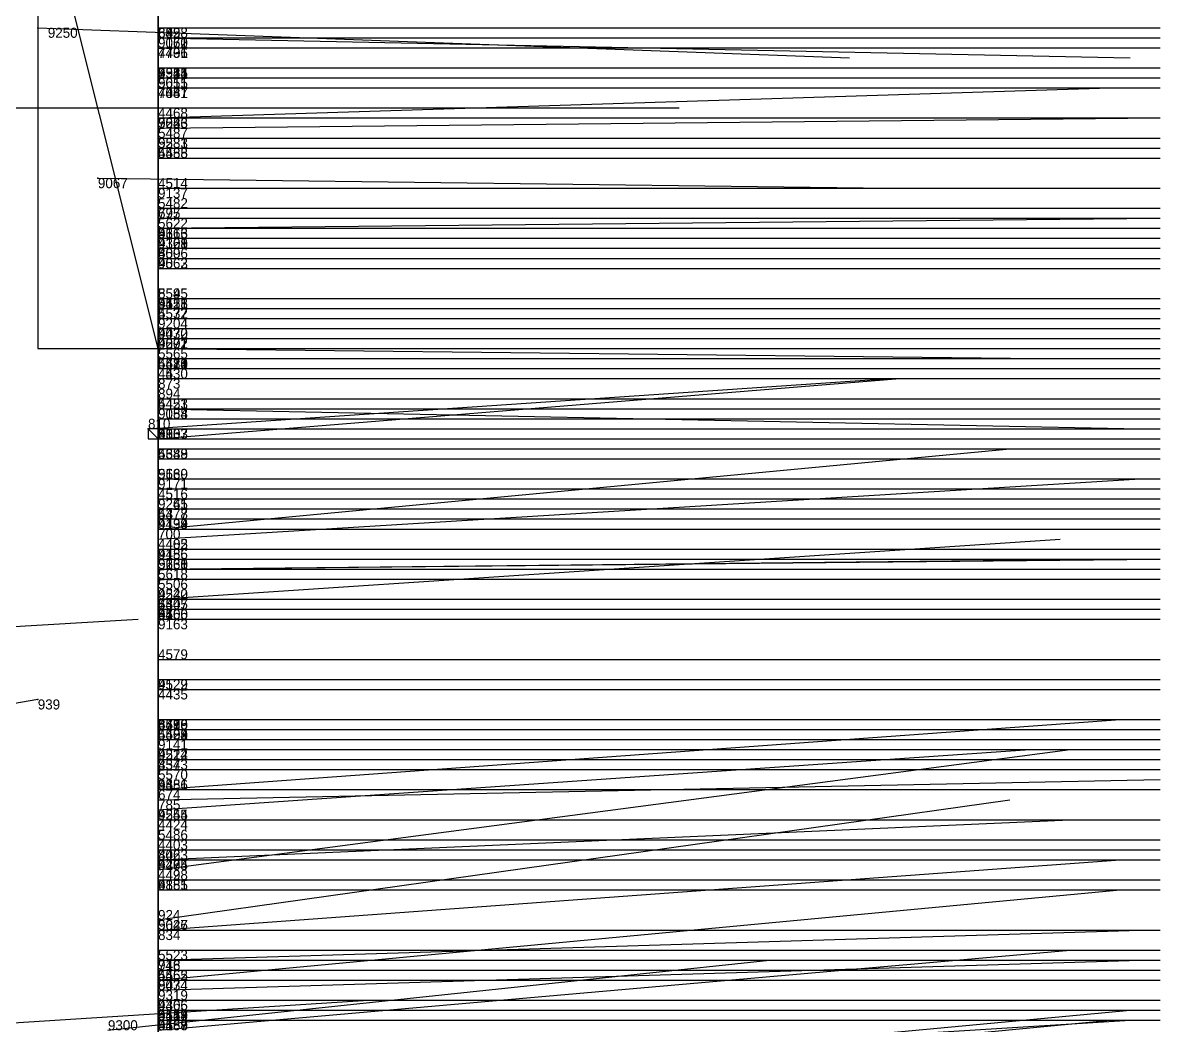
# Model space of a CAD drawing. Extents: x -0.07 to 1.1, y -0.07 to 1.1.
# Drawn here: x 0.9865 to 1.1, y 0.1005 to 0.2005 of the extents above; entities that cross this region are included whole.
import ezdxf

# ---------------------------------------------------------------- set-up
doc = ezdxf.new("R2010")
doc.units = 0
for name, color, linetype in [('Clients', 3, 'CONTINUOUS'), ('Facilities', 3, 'CONTINUOUS'), ('Facilities_lines', 3, 'CONTINUOUS'), ('Min_max_boxes', 1, 'CONTINUOUS'), ('Normals', 1, 'CONTINUOUS'), ('Source_points', 5, 'CONTINUOUS'), ('Text', 3, 'CONTINUOUS')]:
    doc.layers.add(name, color=color, linetype=linetype)

msp = doc.modelspace()

# ---------------------------------------------------------------- linework, layer by layer
at = {"layer": 'Clients', "color": 5}
for p in [(1, 0.2, 0.249), (1, 0.2, 0.642), (1, 0.199, 0.085), (1, 0.199, 0.832), (1, 0.198, 0.414), (1, 0.198, 0.397), (1, 0.198, 0.819), (1, 0.196, 0.147), (1, 0.196, 0.407), (1, 0.195, 0.54), (1, 0.195, 0.913), (1, 0.194, 0.161), (1, 0.194, 0.292), (1, 0.194, 0.385), (1, 0.194, 0.735), (1, 0.191, 0.309), (1, 0.191, 0.663), (1, 0.189, 0.706), (1, 0.189, 0.731), (1, 0.188, 0.462), (1, 0.188, 0.907), (1, 0.187, 0.64), (1, 0.184, 0.482), (1, 0.184, 0.812), (1, 0.182, 0.161), (1, 0.182, 0.121), (1, 0.182, 0.619), (1, 0.181, 0.575), (1, 0.18, 0.273), (1, 0.18, 0.659), (1, 0.179, 0.285), (1, 0.179, 0.859), (1, 0.178, 0.377), (1, 0.178, 0.893), (1, 0.177, 0.362), (1, 0.177, 0.246), (1, 0.177, 0.549), (1, 0.176, 0.779), (1, 0.173, 0.13), (1, 0.173, 0.362), (1, 0.173, 0.282), (1, 0.173, 0.58), (1, 0.173, 0.699), (1, 0.172, 0.779), (1, 0.171, 0.431), (1, 0.171, 0.705), (1, 0.171, 0.819), (1, 0.17, 0.319), (1, 0.17, 0.866), (1, 0.169, 0.465), (1, 0.168, 0.814), (1, 0.167, 0.299), (1, 0.167, 0.52), (1, 0.167, 0.716), (1, 0.166, 0.376), (1, 0.166, 0.446), (1, 0.166, 0.535), (1, 0.166, 0.556), (1, 0.166, 0.705), (1, 0.165, 0.156), (1, 0.163, 0.197), (1, 0.162, 0.297), (1, 0.162, 0.542), (1, 0.161, 0.823), (0.999, 0.16), (1, 0.16, 0.126), (1, 0.159, 0.362), (1, 0.159, 0.509), (1, 0.158, 0.647), (1, 0.158, 0.549), (1, 0.157, 0.278), (1, 0.155, 0.634), (1, 0.155, 0.625), (1, 0.155, 0.814), (1, 0.154, 0.857), (1, 0.153, 0.279), (1, 0.152, 0.86), (1, 0.151, 0.379), (1, 0.151, 0.675), (1, 0.15, 0.273), (1, 0.15, 0.49), (1, 0.148, 0.351), (1, 0.148, 0.469), (1, 0.147, 0.439), (1, 0.147, 0.664), (1, 0.147, 0.788), (1, 0.146, 0.539), (1, 0.145, 0.654), (1, 0.145, 0.517), (1, 0.143, 0.562), (1, 0.142, 0.121), (1, 0.142, 0.235), (1, 0.142, 0.291), (1, 0.142, 0.282), (1, 0.142, 0.894), (1, 0.141, 0.347), (1, 0.141, 0.648), (1, 0.141, 0.801), (1, 0.137, 0.489), (1, 0.135, 0.761), (1, 0.134, 0.372), (1, 0.131, 0.203), (1, 0.131, 0.173), (1, 0.131, 0.509), (1, 0.131, 0.58), (1, 0.13, 0.342), (1, 0.13, 0.47), (1, 0.13, 0.474), (1, 0.129, 0.452), (1, 0.129, 0.488), (1, 0.129, 0.644), (1, 0.128, 0.841), (1, 0.127, 0.475), (1, 0.127, 0.433), (1, 0.126, 0.639), (1, 0.124, 0.196), (1, 0.124, 0.472), (1, 0.124, 0.6), (1, 0.122, 0.986), (1, 0.121, 0.328), (1, 0.121, 0.298), (1, 0.119, 0.258), (1, 0.118, 0.323), (1, 0.117, 0.373), (1, 0.117, 0.233), (1, 0.117, 0.542), (1, 0.117, 0.982), (1, 0.115, 0.264), (1, 0.115, 0.417), (1, 0.115, 0.819), (1, 0.114, 0.361), (1, 0.114, 0.233), (1, 0.11, 0.14), (1, 0.108, 0.689), (1, 0.107, 0.109), (1, 0.106, 0.748), (1, 0.105, 0.473), (1, 0.103, 0.777), (1, 0.103, 0.898), (1, 0.102, 0.881), (1, 0.101, 0.336), (1, 0.101, 0.346), (1, 0.101, 0.636), (1, 0.101, 0.484)]:
    msp.add_point(p, dxfattribs=at)
at = {"layer": 'Facilities', "color": 3}
for p in [(0.988, 0.2, 1), (1, 0.199, 0.085), (1, 0.199, 0.945), (1, 0.198, 0.117), (1, 0.196, 0.905), (1, 0.191, 0.044), (1, 0.19, 0.911), (0.994, 0.185, 1), (1, 0.18, 0.915), (1, 0.168, 0.976), (1, 0.162, 0.947), (1, 0.159, 0.004), (1, 0.153, 0.845), (1, 0.15, 0.984), (1, 0.149, 0.07), (1, 0.146, 0.95), (1, 0.146, 0.925), (1, 0.143, 0.44), (1, 0.143, 0.978), (1, 0.134, 0.267), (0.988, 0.133), (1, 0.128, 0.764), (1, 0.127, 0.103), (1, 0.124, 0.046), (1, 0.123, 0.086), (1, 0.119, 0.64), (1, 0.116, 0.023), (1, 0.111, 0.01), (1, 0.11, 0.58), (1, 0.11, 0.94), (1, 0.107, 0.054), (1, 0.105, 0.947), (1, 0.104, 0.066), (1, 0.103, 0.354)]:
    msp.add_point(p, dxfattribs=at)
at = {"layer": 'Facilities_lines', "color": 3}
for p, q in [((1, 0.134, 0.267), (1, 0.315, 0.29)), ((1, 0.119, 0.64), (1, 0.298, 0.646)), ((1, 0.143, 0.44), (1, 0.293, 0.454)), ((1, 0.134, 0.267), (1, 0.285, 0.32)), ((1, 0.134, 0.267), (1, 0.282, 0.286)), ((1, 0.143, 0.44), (1, 0.278, 0.453)), ((1, 0.103, 0.354), (1, 0.273, 0.347)), ((1, 0.119, 0.64), (1, 0.27, 0.629)), ((1, 0.119, 0.64), (1, 0.269, 0.63)), ((1, 0.119, 0.64), (1, 0.255, 0.689)), ((1, 0.128, 0.764), (1, 0.255, 0.693)), ((1, 0.11, 0.58), (1, 0.252, 0.588)), ((1, 0.134, 0.267), (1, 0.251, 0.316)), ((1, 0.143, 0.44), (1, 0.247, 0.451)), ((1, 0.103, 0.354), (1, 0.242, 0.342)), ((1, 0.143, 0.44), (1, 0.242, 0.425)), ((1, 0.128, 0.764), (1, 0.242, 0.704)), ((1, 0.134, 0.267), (1, 0.24, 0.278)), ((1, 0.143, 0.44), (1, 0.24, 0.392)), ((1, 0.11, 0.58), (1, 0.24, 0.6)), ((1, 0.134, 0.267), (1, 0.238, 0.324)), ((1, 0.143, 0.44), (1, 0.238, 0.446)), ((1, 0.119, 0.64), (1, 0.237, 0.646)), ((1, 0.103, 0.354), (1, 0.236, 0.326)), ((1, 0.143, 0.44), (1, 0.235, 0.458)), ((1, 0.128, 0.764), (1, 0.234, 0.765)), ((1, 0.134, 0.267), (1, 0.232, 0.252)), ((1, 0.11, 0.58), (1, 0.232, 0.553)), ((1, 0.119, 0.64), (1, 0.231, 0.668)), ((1, 0.143, 0.44), (1, 0.228, 0.443)), ((1, 0.119, 0.64), (1, 0.228, 0.65)), ((1, 0.143, 0.44), (1, 0.227, 0.493)), ((1, 0.119, 0.64), (1, 0.227, 0.69)), ((1, 0.134, 0.267), (1, 0.225, 0.289)), ((1, 0.128, 0.764), (1, 0.225, 0.772)), ((1, 0.198, 0.117), (1, 0.224, 0.171)), ((1, 0.198, 0.117), (1, 0.224, 0.147)), ((1, 0.103, 0.354), (1, 0.224, 0.349)), ((1, 0.143, 0.44), (1, 0.224, 0.392)), ((1, 0.198, 0.117), (1, 0.223, 0.198)), ((1, 0.143, 0.44), (1, 0.222, 0.395)), ((1, 0.128, 0.764), (1, 0.221, 0.775)), ((1, 0.134, 0.267), (1, 0.22, 0.268)), ((1, 0.143, 0.44), (1, 0.22, 0.489)), ((1, 0.22, 0.913), (1, 0.188, 0.907)), ((1, 0.143, 0.44), (1, 0.219, 0.495)), ((1, 0.143, 0.44), (1, 0.218, 0.411)), ((1, 0.103, 0.354), (1, 0.217, 0.353)), ((1, 0.168, 0.976), (0.988, 0.216, 1)), ((1, 0.153, 0.845), (1, 0.216, 0.839)), ((1, 0.103, 0.354), (1, 0.215, 0.376)), ((1, 0.128, 0.764), (1, 0.214, 0.77)), ((1, 0.153, 0.845), (1, 0.214, 0.848)), ((1, 0.143, 0.44), (1, 0.213, 0.5)), ((1, 0.198, 0.117), (1, 0.212, 0.216)), ((1, 0.143, 0.44), (1, 0.212, 0.438)), ((1, 0.11, 0.58), (1, 0.212, 0.585)), ((1, 0.128, 0.764), (1, 0.212, 0.779)), ((1, 0.196, 0.905), (1, 0.212, 0.894)), ((1, 0.103, 0.354), (1, 0.21, 0.336)), ((1, 0.143, 0.44), (1, 0.21, 0.414)), ((1, 0.21, 0.916), (1, 0.195, 0.913)), ((1, 0.196, 0.905), (1, 0.21, 0.894)), ((1, 0.134, 0.267), (1, 0.208, 0.3)), ((1, 0.134, 0.267), (1, 0.208, 0.272)), ((1, 0.11, 0.58), (1, 0.207, 0.598)), ((1, 0.143, 0.44), (1, 0.206, 0.429)), ((1, 0.11, 0.58), (1, 0.206, 0.597)), ((1, 0.103, 0.354), (1, 0.204, 0.358)), ((1, 0.198, 0.117), (1, 0.203, 0.145)), ((1, 0.134, 0.267), (1, 0.203, 0.291)), ((1, 0.143, 0.44), (1, 0.202, 0.444)), ((1, 0.134, 0.267), (1, 0.2, 0.249)), ((1, 0.119, 0.64), (1, 0.2, 0.642)), ((1, 0.199, 0.085), (1, 0.199, 0.085)), ((1, 0.153, 0.845), (1, 0.199, 0.832)), ((1, 0.198, 0.117), (1, 0.107, 0.109)), ((1, 0.198, 0.117), (1, 0.182, 0.161)), ((1, 0.198, 0.117), (1, 0.194, 0.161)), ((1, 0.198, 0.117), (1, 0.196, 0.147)), ((1, 0.198, 0.117), (1, 0.182, 0.121)), ((1, 0.198, 0.117), (1, 0.173, 0.13)), ((1, 0.198, 0.117), (1, 0.142, 0.121)), ((1, 0.198, 0.117), (1, 0.165, 0.156)), ((1, 0.198, 0.117), (1, 0.16, 0.126)), ((1, 0.143, 0.44), (1, 0.198, 0.414)), ((1, 0.143, 0.44), (1, 0.198, 0.397)), ((1, 0.153, 0.845), (1, 0.198, 0.819)), ((1, 0.143, 0.44), (1, 0.196, 0.407)), ((1, 0.196, 0.905), (1, 0.178, 0.893)), ((1, 0.196, 0.905), (1, 0.103, 0.898)), ((1, 0.095, 0.528), (1, 0.195, 0.54)), ((1, 0.134, 0.267), (1, 0.194, 0.292)), ((1, 0.143, 0.44), (1, 0.194, 0.385)), ((1, 0.128, 0.764), (1, 0.194, 0.735)), ((1, 0.134, 0.267), (1, 0.191, 0.309)), ((1, 0.119, 0.64), (1, 0.191, 0.663)), ((1, 0.128, 0.764), (1, 0.189, 0.706)), ((1, 0.128, 0.764), (1, 0.189, 0.731)), ((1, 0.143, 0.44), (1, 0.188, 0.462)), ((1, 0.119, 0.64), (1, 0.187, 0.64)), ((1, 0.143, 0.44), (1, 0.184, 0.482)), ((1, 0.153, 0.845), (1, 0.184, 0.812)), ((1, 0.119, 0.64), (1, 0.182, 0.619)), ((1, 0.11, 0.58), (1, 0.181, 0.575)), ((1, 0.134, 0.267), (1, 0.18, 0.273)), ((1, 0.119, 0.64), (1, 0.18, 0.659)), ((1, 0.134, 0.267), (1, 0.179, 0.285)), ((1, 0.153, 0.845), (1, 0.179, 0.859)), ((1, 0.143, 0.44), (1, 0.178, 0.377)), ((1, 0.103, 0.354), (1, 0.177, 0.362)), ((1, 0.134, 0.267), (1, 0.177, 0.246)), ((1, 0.11, 0.58), (1, 0.177, 0.549)), ((1, 0.128, 0.764), (1, 0.176, 0.779)), ((1, 0.103, 0.354), (1, 0.173, 0.362)), ((1, 0.134, 0.267), (1, 0.173, 0.282)), ((1, 0.11, 0.58), (1, 0.173, 0.58)), ((1, 0.128, 0.764), (1, 0.173, 0.699)), ((1, 0.128, 0.764), (1, 0.172, 0.779)), ((1, 0.143, 0.44), (1, 0.171, 0.431)), ((1, 0.128, 0.764), (1, 0.171, 0.705)), ((1, 0.153, 0.845), (1, 0.171, 0.819)), ((1, 0.134, 0.267), (1, 0.17, 0.319)), ((1, 0.153, 0.845), (1, 0.17, 0.866)), ((1, 0.143, 0.44), (1, 0.169, 0.465)), ((1, 0.153, 0.845), (1, 0.168, 0.814)), ((1, 0.134, 0.267), (1, 0.167, 0.299)), ((1, 0.095, 0.528), (1, 0.167, 0.52)), ((1, 0.128, 0.764), (1, 0.167, 0.716)), ((1, 0.103, 0.354), (1, 0.166, 0.376)), ((1, 0.143, 0.44), (1, 0.166, 0.446)), ((1, 0.095, 0.528), (1, 0.166, 0.535)), ((1, 0.11, 0.58), (1, 0.166, 0.556)), ((1, 0.128, 0.764), (1, 0.166, 0.705)), ((1, 0.134, 0.267), (1, 0.163, 0.197)), ((1, 0.134, 0.267), (1, 0.162, 0.297)), ((1, 0.095, 0.528), (1, 0.162, 0.542)), ((1, 0.153, 0.845), (1, 0.161, 0.823)), ((1, 0.159, 0.004), (0.999, 0.16)), ((1, 0.103, 0.354), (1, 0.159, 0.362)), ((1, 0.095, 0.528), (1, 0.159, 0.509)), ((1, 0.119, 0.64), (1, 0.158, 0.647)), ((1, 0.11, 0.58), (1, 0.158, 0.549)), ((1, 0.134, 0.267), (1, 0.157, 0.278)), ((1, 0.119, 0.64), (1, 0.155, 0.634)), ((1, 0.119, 0.64), (1, 0.155, 0.625)), ((1, 0.153, 0.845), (1, 0.155, 0.814)), ((1, 0.153, 0.845), (1, 0.154, 0.857)), ((1, 0.134, 0.267), (1, 0.153, 0.279)), ((1, 0.153, 0.845), (1, 0.128, 0.841)), ((1, 0.153, 0.845), (1, 0.102, 0.881)), ((1, 0.153, 0.845), (1, 0.142, 0.894)), ((1, 0.153, 0.845), (1, 0.115, 0.819)), ((1, 0.153, 0.845), (1, 0.152, 0.86)), ((1, 0.143, 0.44), (1, 0.151, 0.379)), ((1, 0.119, 0.64), (1, 0.151, 0.675)), ((1, 0.134, 0.267), (1, 0.15, 0.273)), ((1, 0.143, 0.44), (1, 0.15, 0.49)), ((1, 0.103, 0.354), (1, 0.148, 0.351)), ((1, 0.143, 0.44), (1, 0.148, 0.469)), ((1, 0.143, 0.44), (1, 0.147, 0.439)), ((1, 0.119, 0.64), (1, 0.147, 0.664)), ((1, 0.128, 0.764), (1, 0.147, 0.788)), ((1, 0.095, 0.528), (1, 0.146, 0.539)), ((1, 0.119, 0.64), (1, 0.145, 0.654)), ((1, 0.095, 0.528), (1, 0.145, 0.517)), ((1, 0.143, 0.44), (1, 0.115, 0.417)), ((1, 0.143, 0.44), (1, 0.096, 0.415)), ((1, 0.143, 0.44), (1, 0.13, 0.47)), ((1, 0.143, 0.44), (1, 0.124, 0.472)), ((1, 0.143, 0.44), (1, 0.127, 0.475)), ((1, 0.143, 0.44), (1, 0.129, 0.452)), ((1, 0.143, 0.44), (1, 0.127, 0.433)), ((1, 0.143, 0.44), (1, 0.137, 0.489)), ((1, 0.143, 0.44), (1, 0.129, 0.488)), ((1, 0.143, 0.44), (1, 0.13, 0.474)), ((1, 0.11, 0.58), (1, 0.143, 0.562)), ((1, 0.134, 0.267), (1, 0.142, 0.235)), ((1, 0.134, 0.267), (1, 0.142, 0.291)), ((1, 0.134, 0.267), (1, 0.142, 0.282)), ((1, 0.103, 0.354), (1, 0.141, 0.347)), ((1, 0.119, 0.64), (1, 0.141, 0.648)), ((1, 0.128, 0.764), (1, 0.141, 0.801)), ((1, 0.128, 0.764), (1, 0.135, 0.761)), ((1, 0.103, 0.354), (1, 0.134, 0.372)), ((1, 0.134, 0.267), (1, 0.131, 0.203)), ((1, 0.134, 0.267), (1, 0.117, 0.233)), ((1, 0.134, 0.267), (1, 0.11, 0.14)), ((1, 0.134, 0.267), (1, 0.131, 0.173)), ((1, 0.134, 0.267), (1, 0.124, 0.196)), ((1, 0.134, 0.267), (1, 0.119, 0.258)), ((1, 0.134, 0.267), (1, 0.114, 0.233)), ((1, 0.134, 0.267), (1, 0.115, 0.264)), ((1, 0.134, 0.267), (1, 0.121, 0.298)), ((1, 0.095, 0.528), (1, 0.131, 0.509)), ((1, 0.11, 0.58), (1, 0.131, 0.58)), ((1, 0.103, 0.354), (1, 0.13, 0.342)), ((1, 0.119, 0.64), (1, 0.129, 0.644)), ((1, 0.128, 0.764), (1, 0.108, 0.689)), ((1, 0.128, 0.764), (1, 0.098, 0.751)), ((1, 0.128, 0.764), (1, 0.106, 0.748)), ((1, 0.128, 0.764), (1, 0.095, 0.719)), ((1, 0.128, 0.764), (1, 0.103, 0.777)), ((1, 0.119, 0.64), (1, 0.126, 0.639)), ((1, 0.11, 0.58), (1, 0.124, 0.6)), ((1, 0.095, 0.94), (1, 0.122, 0.986)), ((1, 0.103, 0.354), (1, 0.121, 0.328)), ((1, 0.119, 0.64), (1, 0.101, 0.636)), ((1, 0.119, 0.64), (1, 0.097, 0.658)), ((1, 0.103, 0.354), (1, 0.118, 0.323)), ((1, 0.103, 0.354), (1, 0.117, 0.373)), ((1, 0.095, 0.528), (1, 0.117, 0.542)), ((1, 0.1, 0.984), (1, 0.117, 0.982)), ((1, 0.103, 0.354), (1, 0.114, 0.361)), ((1, 0.11, 0.58), (1, 0.084, 0.606)), ((1, 0.11, 0.58), (1, 0.1, 0.558)), ((1, 0.095, 0.528), (1, 0.105, 0.473)), ((1, 0.103, 0.354), (1, 0.101, 0.336)), ((1, 0.103, 0.354), (1, 0.101, 0.346)), ((1, 0.103, 0.354), (1, 0.092, 0.305)), ((1, 0.103, 0.354), (1, 0.089, 0.311)), ((1, 0.095, 0.528), (1, 0.101, 0.484))]:
    msp.add_line(p, q, dxfattribs=at)
at = {"layer": 'Min_max_boxes', "color": 1}
for p, q in [((1, 0.11, 0.14), (1, 0.315, 0.14)), ((1, 0.315, 0.14), (1, 0.11, 0.14)), ((1, 0.11, 0.324), (1, 0.315, 0.324)), ((1, 0.315, 0.324), (1, 0.11, 0.324)), ((1, 0.097, 0.619), (1, 0.298, 0.619)), ((1, 0.298, 0.619), (1, 0.097, 0.619)), ((1, 0.097, 0.69), (1, 0.298, 0.69)), ((1, 0.298, 0.69), (1, 0.097, 0.69)), ((1, 0.096, 0.377), (1, 0.293, 0.377)), ((1, 0.293, 0.377), (1, 0.096, 0.377)), ((1, 0.096, 0.5), (1, 0.293, 0.5)), ((1, 0.293, 0.5), (1, 0.096, 0.5)), ((1, 0.089, 0.305), (1, 0.273, 0.305)), ((1, 0.273, 0.305), (1, 0.089, 0.305)), ((1, 0.089, 0.376), (1, 0.273, 0.376)), ((1, 0.273, 0.376), (1, 0.089, 0.376)), ((1, 0.095, 0.689), (1, 0.255, 0.689)), ((1, 0.255, 0.689), (1, 0.095, 0.689)), ((1, 0.095, 0.801), (1, 0.255, 0.801)), ((1, 0.255, 0.801), (1, 0.095, 0.801)), ((1, 0.084, 0.549), (1, 0.252, 0.549)), ((1, 0.252, 0.549), (1, 0.084, 0.549)), ((1, 0.084, 0.606), (1, 0.252, 0.606)), ((1, 0.252, 0.606), (1, 0.084, 0.606)), ((1, 0.107, 0.109), (1, 0.224, 0.109)), ((1, 0.224, 0.109), (1, 0.107, 0.109)), ((1, 0.107, 0.216), (1, 0.224, 0.216)), ((1, 0.224, 0.216), (1, 0.107, 0.216)), ((1, 0.188, 0.907), (1, 0.22, 0.907)), ((1, 0.22, 0.907), (1, 0.188, 0.907)), ((1, 0.188, 0.913), (1, 0.22, 0.913)), ((1, 0.22, 0.913), (1, 0.188, 0.913)), ((0.988, 0.216, 0.976), (0.988, 0.168, 0.976)), ((0.988, 0.216, 1), (0.988, 0.168, 1)), ((1, 0.102, 0.812), (1, 0.216, 0.812)), ((1, 0.216, 0.812), (1, 0.102, 0.812)), ((1, 0.102, 0.894), (1, 0.216, 0.894)), ((1, 0.216, 0.894), (1, 0.102, 0.894)), ((1, 0.168, 0.976), (1, 0.216, 0.976)), ((1, 0.168, 1), (1, 0.216, 1)), ((1, 0.103, 0.893), (1, 0.212, 0.893)), ((1, 0.212, 0.893), (1, 0.103, 0.893)), ((1, 0.103, 0.905), (1, 0.212, 0.905)), ((1, 0.212, 0.905), (1, 0.103, 0.905)), ((1, 0.195, 0.913), (1, 0.21, 0.913)), ((1, 0.21, 0.913), (1, 0.195, 0.913)), ((1, 0.195, 0.916), (1, 0.21, 0.916)), ((1, 0.21, 0.916), (1, 0.195, 0.916)), ((1, 0.199, 0.085), (1, 0.199, 0.085)), ((1, 0.199, 0.085), (1, 0.199, 0.085)), ((1, 0.199, 0.085), (1, 0.199, 0.085)), ((1, 0.199, 0.085), (1, 0.199, 0.085)), ((1, 0.199, 0.085), (1, 0.199, 0.085)), ((1, 0.199, 0.085), (1, 0.199, 0.085)), ((1, 0.199, 0.085), (1, 0.199, 0.085)), ((1, 0.199, 0.085), (1, 0.199, 0.085)), ((1, 0.199, 0.085), (1, 0.199, 0.085)), ((1, 0.199, 0.085), (1, 0.199, 0.085)), ((1, 0.199, 0.085), (1, 0.199, 0.085)), ((1, 0.199, 0.085), (1, 0.199, 0.085)), ((1, 0.095, 0.473), (1, 0.195, 0.473)), ((1, 0.195, 0.473), (1, 0.195, 0.473)), ((1, 0.195, 0.473), (1, 0.095, 0.473)), ((1, 0.095, 0.542), (1, 0.195, 0.542)), ((1, 0.195, 0.542), (1, 0.195, 0.542)), ((1, 0.195, 0.542), (1, 0.095, 0.542)), ((1, 0.195, 0.473), (1, 0.195, 0.542)), ((1, 0.195, 0.473), (1, 0.195, 0.542)), ((1, 0.195, 0.913), (1, 0.195, 0.913)), ((1, 0.195, 0.916), (1, 0.195, 0.916)), ((1, 0.195, 0.913), (1, 0.195, 0.916)), ((1, 0.195, 0.913), (1, 0.195, 0.916)), ((1, 0.188, 0.907), (1, 0.188, 0.907)), ((1, 0.188, 0.913), (1, 0.188, 0.913)), ((1, 0.188, 0.907), (1, 0.188, 0.913)), ((1, 0.188, 0.907), (1, 0.188, 0.913)), ((0.988, 0.168, 0.976), (1, 0.168, 0.976)), ((0.988, 0.168, 1), (1, 0.168, 1)), ((0.988, 0.168, 0.976), (0.988, 0.168, 1)), ((1, 0.168, 0.976), (1, 0.168, 1)), ((1, 0.16), (0.999, 0.16)), ((0.999, 0.16), (0.999, 0.159)), ((1, 0.16, 0.004), (0.999, 0.16, 0.004)), ((0.999, 0.16, 0.004), (0.999, 0.159, 0.004)), ((0.999, 0.16), (0.999, 0.16, 0.004)), ((0.999, 0.159), (1, 0.159)), ((0.999, 0.159, 0.004), (1, 0.159, 0.004)), ((0.999, 0.159), (0.999, 0.159, 0.004)), ((1, 0.159), (1, 0.16)), ((1, 0.159, 0.004), (1, 0.16, 0.004)), ((1, 0.16), (1, 0.16, 0.004)), ((1, 0.159), (1, 0.159, 0.004)), ((1, 0.095, 0.94), (1, 0.122, 0.94)), ((1, 0.122, 0.94), (1, 0.122, 0.94)), ((1, 0.122, 0.94), (1, 0.095, 0.94)), ((1, 0.095, 0.986), (1, 0.122, 0.986)), ((1, 0.122, 0.986), (1, 0.122, 0.986)), ((1, 0.122, 0.986), (1, 0.095, 0.986)), ((1, 0.122, 0.94), (1, 0.122, 0.986)), ((1, 0.122, 0.94), (1, 0.122, 0.986)), ((1, 0.1, 0.982), (1, 0.117, 0.982)), ((1, 0.117, 0.982), (1, 0.117, 0.982)), ((1, 0.117, 0.982), (1, 0.1, 0.982)), ((1, 0.1, 0.984), (1, 0.117, 0.984)), ((1, 0.117, 0.984), (1, 0.117, 0.984)), ((1, 0.117, 0.984), (1, 0.1, 0.984)), ((1, 0.117, 0.982), (1, 0.117, 0.984)), ((1, 0.117, 0.982), (1, 0.117, 0.984)), ((1, 0.11, 0.14), (1, 0.11, 0.14)), ((1, 0.11, 0.324), (1, 0.11, 0.324)), ((1, 0.11, 0.14), (1, 0.11, 0.324)), ((1, 0.11, 0.14), (1, 0.11, 0.324)), ((1, 0.107, 0.109), (1, 0.107, 0.109)), ((1, 0.107, 0.216), (1, 0.107, 0.216)), ((1, 0.107, 0.109), (1, 0.107, 0.216)), ((1, 0.107, 0.109), (1, 0.107, 0.216)), ((1, 0.103, 0.893), (1, 0.103, 0.893)), ((1, 0.103, 0.905), (1, 0.103, 0.905)), ((1, 0.103, 0.893), (1, 0.103, 0.905)), ((1, 0.103, 0.893), (1, 0.103, 0.905)), ((1, 0.102, 0.812), (1, 0.102, 0.812)), ((1, 0.102, 0.894), (1, 0.102, 0.894)), ((1, 0.102, 0.812), (1, 0.102, 0.894)), ((1, 0.102, 0.812), (1, 0.102, 0.894))]:
    msp.add_line(p, q, dxfattribs=at)
at = {"layer": 'Normals', "color": 1}
for p, q in [((0.988, 0.2, 1), (1.069, 0.197, 1.059)), ((1, 0.2, 0.249), (1.1, 0.2, 0.249)), ((1, 0.2, 0.642), (1.1, 0.2, 0.642)), ((1, 0.199, 0.085), (1.1, 0.199, 0.085)), ((1, 0.199, 0.085), (1.1, 0.199, 0.085)), ((1, 0.199, 0.945), (1.097, 0.197, 0.971)), ((1, 0.199, 0.832), (1.1, 0.199, 0.832)), ((1, 0.198, 0.117), (1.1, 0.198, 0.117)), ((1, 0.198, 0.414), (1.1, 0.198, 0.414)), ((1, 0.198, 0.397), (1.1, 0.198, 0.397)), ((1, 0.198, 0.819), (1.1, 0.198, 0.819)), ((1, 0.196, 0.147), (1.1, 0.196, 0.147)), ((1, 0.196, 0.407), (1.1, 0.196, 0.407)), ((1, 0.196, 0.905), (1.1, 0.196, 0.905)), ((1, 0.195, 0.54), (1.1, 0.195, 0.54)), ((1, 0.195, 0.913), (1.1, 0.195, 0.918)), ((1, 0.194, 0.161), (1.1, 0.194, 0.161)), ((1, 0.191, 0.044), (1.095, 0.194, 0.014)), ((1, 0.194, 0.292), (1.1, 0.194, 0.292)), ((1, 0.194, 0.385), (1.1, 0.194, 0.385)), ((1, 0.194, 0.735), (1.1, 0.194, 0.735)), ((0.979, 0.192, 1), (1.052, 0.192, 1.068)), ((1, 0.191, 0.309), (1.1, 0.191, 0.309)), ((1, 0.191, 0.663), (1.1, 0.191, 0.663)), ((1, 0.19, 0.911), (1.1, 0.191, 0.915)), ((1, 0.189, 0.706), (1.1, 0.189, 0.706)), ((1, 0.189, 0.731), (1.1, 0.189, 0.731)), ((1, 0.188, 0.462), (1.1, 0.188, 0.462)), ((1, 0.188, 0.907), (1.1, 0.188, 0.91)), ((1, 0.187, 0.64), (1.1, 0.187, 0.64)), ((0.994, 0.185, 1), (1.073, 0.184, 1.062)), ((1, 0.184, 0.482), (1.1, 0.184, 0.482)), ((1, 0.184, 0.812), (1.1, 0.184, 0.812)), ((1, 0.182, 0.161), (1.1, 0.182, 0.161)), ((1, 0.182, 0.121), (1.1, 0.182, 0.121)), ((1, 0.182, 0.619), (1.1, 0.182, 0.619)), ((1, 0.181, 0.575), (1.1, 0.181, 0.575)), ((1, 0.18, 0.915), (1.1, 0.181, 0.919)), ((1, 0.18, 0.273), (1.1, 0.18, 0.273)), ((1, 0.18, 0.659), (1.1, 0.18, 0.659)), ((1, 0.179, 0.285), (1.1, 0.179, 0.285)), ((1, 0.179, 0.859), (1.1, 0.179, 0.859)), ((1, 0.178, 0.377), (1.1, 0.178, 0.377)), ((1, 0.178, 0.893), (1.1, 0.178, 0.893)), ((1, 0.177, 0.246), (1.1, 0.177, 0.246)), ((1, 0.177, 0.362), (1.1, 0.177, 0.362)), ((1, 0.177, 0.549), (1.1, 0.177, 0.549)), ((1, 0.176, 0.779), (1.1, 0.176, 0.779)), ((1, 0.173, 0.13), (1.1, 0.173, 0.13)), ((1, 0.173, 0.362), (1.1, 0.173, 0.362)), ((1, 0.173, 0.282), (1.1, 0.173, 0.282)), ((1, 0.173, 0.58), (1.1, 0.173, 0.58)), ((1, 0.173, 0.699), (1.1, 0.173, 0.699)), ((1, 0.172, 0.779), (1.1, 0.172, 0.779)), ((1, 0.171, 0.431), (1.1, 0.171, 0.431)), ((1, 0.171, 0.705), (1.1, 0.171, 0.705)), ((1, 0.171, 0.819), (1.1, 0.171, 0.819)), ((1, 0.17, 0.319), (1.1, 0.17, 0.319)), ((1, 0.17, 0.866), (1.1, 0.17, 0.866)), ((1, 0.169, 0.465), (1.1, 0.169, 0.465)), ((1, 0.168, 0.814), (1.1, 0.168, 0.814)), ((1, 0.168, 0.976), (1.088, 0.167, 1.024)), ((1, 0.167, 0.299), (1.1, 0.167, 0.299)), ((1, 0.167, 0.52), (1.1, 0.167, 0.52)), ((1, 0.167, 0.716), (1.1, 0.167, 0.716)), ((1, 0.166, 0.446), (1.1, 0.166, 0.446)), ((1, 0.166, 0.376), (1.1, 0.166, 0.376)), ((1, 0.166, 0.535), (1.1, 0.166, 0.535)), ((1, 0.166, 0.705), (1.1, 0.166, 0.705)), ((1, 0.166, 0.556), (1.1, 0.166, 0.556)), ((0.999, 0.16), (1.073, 0.165, -0.067)), ((1, 0.165, 0.156), (1.1, 0.165, 0.156)), ((1, 0.159, 0.004), (1.074, 0.165, -0.064)), ((1, 0.163, 0.197), (1.1, 0.163, 0.197)), ((1, 0.162, 0.297), (1.1, 0.162, 0.297)), ((1, 0.162, 0.542), (1.1, 0.162, 0.542)), ((1, 0.162, 0.947), (1.098, 0.16, 0.968)), ((1, 0.161, 0.823), (1.1, 0.161, 0.823)), ((1, 0.16, 0.126), (1.1, 0.16, 0.126)), ((1, 0.159, 0.362), (1.1, 0.159, 0.362)), ((1, 0.159, 0.509), (1.1, 0.159, 0.509)), ((1, 0.158, 0.549), (1.1, 0.158, 0.549)), ((1, 0.158, 0.647), (1.1, 0.158, 0.647)), ((1, 0.15, 0.984), (1.085, 0.158, 1.036)), ((1, 0.157, 0.278), (1.1, 0.157, 0.278)), ((1, 0.149, 0.07), (1.098, 0.155, 0.053)), ((1, 0.155, 0.634), (1.1, 0.155, 0.634)), ((1, 0.155, 0.625), (1.1, 0.155, 0.625)), ((1, 0.155, 0.814), (1.1, 0.155, 0.814)), ((1, 0.154, 0.857), (1.1, 0.154, 0.857)), ((1, 0.153, 0.279), (1.1, 0.153, 0.279)), ((1, 0.153, 0.845), (1.1, 0.153, 0.845)), ((1, 0.152, 0.86), (1.1, 0.152, 0.86)), ((1, 0.151, 0.379), (1.1, 0.151, 0.379)), ((1, 0.151, 0.675), (1.1, 0.151, 0.675)), ((1, 0.15, 0.273), (1.1, 0.15, 0.273)), ((1, 0.15, 0.49), (1.1, 0.15, 0.49)), ((1, 0.143, 0.978), (1.09, 0.149, 1.022)), ((1, 0.148, 0.469), (1.1, 0.148, 0.469)), ((1, 0.148, 0.351), (1.1, 0.148, 0.351)), ((1, 0.147, 0.439), (1.1, 0.147, 0.439)), ((1, 0.147, 0.664), (1.1, 0.147, 0.664)), ((1, 0.146, 0.95), (1.095, 0.147, 0.98)), ((1, 0.147, 0.788), (1.1, 0.147, 0.788)), ((1, 0.146, 0.925), (1.1, 0.147, 0.932)), ((1, 0.146, 0.539), (1.1, 0.146, 0.539)), ((1, 0.145, 0.517), (1.1, 0.145, 0.517)), ((1, 0.145, 0.654), (1.1, 0.145, 0.654)), ((1, 0.143, 0.44), (1.1, 0.143, 0.44)), ((1, 0.143, 0.562), (1.1, 0.143, 0.562)), ((1, 0.142, 0.235), (1.1, 0.142, 0.235)), ((1, 0.142, 0.121), (1.1, 0.142, 0.121)), ((1, 0.142, 0.291), (1.1, 0.142, 0.291)), ((1, 0.142, 0.282), (1.1, 0.142, 0.282)), ((1, 0.142, 0.894), (1.1, 0.142, 0.894)), ((0.964, 0.139, 1), (0.998, 0.141, 1.094)), ((1, 0.141, 0.347), (1.1, 0.141, 0.347)), ((1, 0.141, 0.648), (1.1, 0.141, 0.648)), ((1, 0.141, 0.801), (1.1, 0.141, 0.801)), ((1, 0.137, 0.489), (1.1, 0.137, 0.489)), ((1, 0.135, 0.761), (1.1, 0.135, 0.761)), ((1, 0.134, 0.372), (1.1, 0.134, 0.372)), ((1, 0.134, 0.267), (1.1, 0.134, 0.267)), ((0.988, 0.133), (0.919, 0.121, 0.072)), ((1, 0.131, 0.203), (1.1, 0.131, 0.203)), ((1, 0.124, 0.046), (1.096, 0.131, 0.019)), ((1, 0.131, 0.173), (1.1, 0.131, 0.173)), ((1, 0.131, 0.509), (1.1, 0.131, 0.509)), ((1, 0.131, 0.58), (1.1, 0.131, 0.58)), ((1, 0.13, 0.47), (1.1, 0.13, 0.47)), ((1, 0.13, 0.342), (1.1, 0.13, 0.342)), ((1, 0.13, 0.474), (1.1, 0.13, 0.474)), ((1, 0.129, 0.452), (1.1, 0.129, 0.452)), ((1, 0.129, 0.488), (1.1, 0.129, 0.488)), ((1, 0.129, 0.644), (1.1, 0.129, 0.644)), ((1, 0.116, 0.023), (1.091, 0.128, -0.017)), ((1, 0.128, 0.841), (1.1, 0.128, 0.841)), ((1, 0.128, 0.764), (1.1, 0.128, 0.764)), ((1, 0.122, 0.986), (1.087, 0.128, 1.034)), ((1, 0.127, 0.103), (1.1, 0.127, 0.103)), ((1, 0.127, 0.475), (1.1, 0.127, 0.475)), ((1, 0.127, 0.433), (1.1, 0.127, 0.433)), ((1, 0.126, 0.639), (1.1, 0.126, 0.639)), ((1, 0.123, 0.086), (1.1, 0.125, 0.079)), ((1, 0.124, 0.196), (1.1, 0.124, 0.196)), ((1, 0.124, 0.472), (1.1, 0.124, 0.472)), ((1, 0.124, 0.6), (1.1, 0.124, 0.6)), ((1, 0.111, 0.01), (1.085, 0.123, -0.04)), ((1, 0.121, 0.328), (1.1, 0.121, 0.328)), ((1, 0.121, 0.298), (1.1, 0.121, 0.298)), ((1, 0.117, 0.982), (1.091, 0.121, 1.023)), ((1, 0.119, 0.258), (1.1, 0.119, 0.258)), ((1, 0.119, 0.64), (1.1, 0.119, 0.64)), ((1, 0.118, 0.323), (1.1, 0.118, 0.323)), ((1, 0.117, 0.233), (1.1, 0.117, 0.233)), ((1, 0.117, 0.373), (1.1, 0.117, 0.373)), ((1, 0.117, 0.542), (1.1, 0.117, 0.542)), ((1, 0.11, 0.94), (1.096, 0.117, 0.967)), ((1, 0.115, 0.264), (1.1, 0.115, 0.264)), ((1, 0.115, 0.417), (1.1, 0.115, 0.417)), ((1, 0.115, 0.819), (1.1, 0.115, 0.819)), ((1, 0.114, 0.233), (1.1, 0.114, 0.233)), ((1, 0.114, 0.361), (1.1, 0.114, 0.361)), ((1, 0.105, 0.947), (1.096, 0.114, 0.973)), ((1, 0.11, 0.14), (1.1, 0.11, 0.14)), ((1, 0.107, 0.054), (1.098, 0.11, 0.034)), ((1, 0.11, 0.58), (1.1, 0.11, 0.58)), ((1, 0.108, 0.689), (1.1, 0.108, 0.689)), ((1, 0.1, 0.984), (1.091, 0.108, 1.024)), ((0.995, 0.1, 1), (1.061, 0.107, 1.074)), ((1, 0.107, 0.109), (1.1, 0.107, 0.109)), ((1, 0.104, 0.066), (1.098, 0.107, 0.049)), ((1, 0.106, 0.748), (1.1, 0.106, 0.748)), ((1, 0.105, 0.473), (1.1, 0.105, 0.473)), ((0.974, 0.1, 1), (1.021, 0.103, 1.088)), ((1, 0.103, 0.354), (1.1, 0.103, 0.354)), ((1, 0.103, 0.898), (1.1, 0.103, 0.898)), ((1, 0.103, 0.777), (1.1, 0.103, 0.777)), ((1, 0.093, 0.952), (1.097, 0.102, 0.976)), ((1, 0.102, 0.881), (1.1, 0.102, 0.881)), ((1, 0.101, 0.484), (1.1, 0.101, 0.484)), ((1, 0.101, 0.336), (1.1, 0.101, 0.336)), ((1, 0.101, 0.346), (1.1, 0.101, 0.346)), ((1, 0.101, 0.636), (1.1, 0.101, 0.636)), ((1, 0.092, 0.966), (1.095, 0.101, 0.998)), ((1, 0.095, 0.94), (1.097, 0.101, 0.962))]:
    msp.add_line(p, q, dxfattribs=at)
at = {"layer": 'Source_points', "color": 5}
for p in [(0.988, 0.2, 1), (1, 0.2, 0.249), (1, 0.2, 0.642), (1, 0.199, 0.085), (1, 0.199, 0.085), (1, 0.199, 0.945), (1, 0.199, 0.832), (1, 0.198, 0.117), (1, 0.198, 0.414), (1, 0.198, 0.397), (1, 0.198, 0.819), (1, 0.196, 0.147), (1, 0.196, 0.407), (1, 0.196, 0.905), (1, 0.195, 0.54), (1, 0.195, 0.913), (1, 0.194, 0.161), (1, 0.194, 0.292), (1, 0.194, 0.385), (1, 0.194, 0.735), (1, 0.191, 0.044), (1, 0.191, 0.309), (1, 0.191, 0.663), (1, 0.19, 0.911), (1, 0.189, 0.706), (1, 0.189, 0.731), (1, 0.188, 0.462), (1, 0.188, 0.907), (1, 0.187, 0.64), (0.994, 0.185, 1), (1, 0.184, 0.482), (1, 0.184, 0.812), (1, 0.182, 0.161), (1, 0.182, 0.121), (1, 0.182, 0.619), (1, 0.181, 0.575), (1, 0.18, 0.273), (1, 0.18, 0.659), (1, 0.18, 0.915), (1, 0.179, 0.285), (1, 0.179, 0.859), (1, 0.178, 0.377), (1, 0.178, 0.893), (1, 0.177, 0.246), (1, 0.177, 0.362), (1, 0.177, 0.549), (1, 0.176, 0.779), (1, 0.173, 0.13), (1, 0.173, 0.362), (1, 0.173, 0.282), (1, 0.173, 0.58), (1, 0.173, 0.699), (1, 0.172, 0.779), (1, 0.171, 0.431), (1, 0.171, 0.705), (1, 0.171, 0.819), (1, 0.17, 0.319), (1, 0.17, 0.866), (1, 0.169, 0.465), (1, 0.168, 0.814), (1, 0.168, 0.976), (1, 0.167, 0.299), (1, 0.167, 0.52), (1, 0.167, 0.716), (1, 0.166, 0.446), (1, 0.166, 0.376), (1, 0.166, 0.535), (1, 0.166, 0.705), (1, 0.166, 0.556), (1, 0.165, 0.156), (1, 0.163, 0.197), (1, 0.162, 0.297), (1, 0.162, 0.542), (1, 0.162, 0.947), (1, 0.161, 0.823), (0.999, 0.16), (1, 0.16, 0.126), (1, 0.159, 0.004), (1, 0.159, 0.362), (1, 0.159, 0.509), (1, 0.158, 0.549), (1, 0.158, 0.647), (1, 0.157, 0.278), (1, 0.155, 0.634), (1, 0.155, 0.625), (1, 0.155, 0.814), (1, 0.154, 0.857), (1, 0.153, 0.279), (1, 0.153, 0.845), (1, 0.152, 0.86), (1, 0.151, 0.379), (1, 0.151, 0.675), (1, 0.15, 0.273), (1, 0.15, 0.49), (1, 0.15, 0.984), (1, 0.149, 0.07), (1, 0.148, 0.469), (1, 0.148, 0.351), (1, 0.147, 0.439), (1, 0.147, 0.664), (1, 0.147, 0.788), (1, 0.146, 0.539), (1, 0.146, 0.95), (1, 0.146, 0.925), (1, 0.145, 0.517), (1, 0.145, 0.654), (1, 0.143, 0.44), (1, 0.143, 0.562), (1, 0.143, 0.978), (1, 0.142, 0.235), (1, 0.142, 0.121), (1, 0.142, 0.291), (1, 0.142, 0.282), (1, 0.142, 0.894), (1, 0.141, 0.347), (1, 0.141, 0.648), (1, 0.141, 0.801), (1, 0.137, 0.489), (1, 0.135, 0.761), (1, 0.134, 0.372), (1, 0.134, 0.267), (0.988, 0.133), (1, 0.131, 0.203), (1, 0.131, 0.173), (1, 0.131, 0.509), (1, 0.131, 0.58), (1, 0.13, 0.47), (1, 0.13, 0.342), (1, 0.13, 0.474), (1, 0.129, 0.452), (1, 0.129, 0.488), (1, 0.129, 0.644), (1, 0.128, 0.841), (1, 0.128, 0.764), (1, 0.127, 0.103), (1, 0.127, 0.475), (1, 0.127, 0.433), (1, 0.126, 0.639), (1, 0.124, 0.046), (1, 0.124, 0.196), (1, 0.124, 0.472), (1, 0.124, 0.6), (1, 0.123, 0.086), (1, 0.122, 0.986), (1, 0.121, 0.328), (1, 0.121, 0.298), (1, 0.119, 0.258), (1, 0.119, 0.64), (1, 0.118, 0.323), (1, 0.117, 0.233), (1, 0.117, 0.373), (1, 0.117, 0.542), (1, 0.117, 0.982), (1, 0.116, 0.023), (1, 0.115, 0.264), (1, 0.115, 0.417), (1, 0.115, 0.819), (1, 0.114, 0.233), (1, 0.114, 0.361), (1, 0.111, 0.01), (1, 0.11, 0.14), (1, 0.11, 0.58), (1, 0.11, 0.94), (1, 0.108, 0.689), (1, 0.107, 0.109), (1, 0.107, 0.054), (1, 0.106, 0.748), (1, 0.105, 0.473), (1, 0.105, 0.947), (1, 0.104, 0.066), (1, 0.103, 0.354), (1, 0.103, 0.898), (1, 0.103, 0.777), (1, 0.102, 0.881), (1, 0.101, 0.484), (1, 0.101, 0.336), (1, 0.101, 0.346), (1, 0.101, 0.636)]:
    msp.add_point(p, dxfattribs=at)

# ---------------------------------------------------------------- texts
at = {"layer": 'Text', "color": 3}
for s, p in [('9250', (0.989, 0.199, 1)), ('5528', (1, 0.199, 0.642)), ('839', (1, 0.199, 0.085)), ('849', (1, 0.199, 0.249)), ('695', (1, 0.199, 0.085)), ('9052', (1, 0.198, 0.945)), ('9061', (1, 0.198, 0.819)), ('9170', (1, 0.198, 0.832)), ('4401', (1, 0.197, 0.414)), ('4436', (1, 0.197, 0.397)), ('779', (1, 0.197, 0.117)), ('4555', (1, 0.195, 0.407)), ('5521', (1, 0.195, 0.54)), ('9314', (1, 0.195, 0.905)), ('794', (1, 0.195, 0.147)), ('5611', (1, 0.194, 0.735)), ('9055', (1, 0.194, 0.913)), ('4381', (1, 0.193, 0.292)), ('4447', (1, 0.193, 0.385)), ('705', (1, 0.193, 0.161)), ('4468', (1, 0.191, 0.309)), ('5526', (1, 0.19, 0.663)), ('9043', (1, 0.19, 0.911)), ('725', (1, 0.19, 0.044)), ('5487', (1, 0.189, 0.706)), ('5581', (1, 0.188, 0.731)), ('9233', (1, 0.188, 0.907)), ('4558', (1, 0.187, 0.462)), ('5485', (1, 0.187, 0.64)), ('9067', (0.994, 0.184, 1)), ('4514', (1, 0.184, 0.482)), ('9137', (1, 0.183, 0.812)), ('5482', (1, 0.182, 0.619)), ('675', (1, 0.181, 0.161)), ('797', (1, 0.181, 0.121)), ('5622', (1, 0.18, 0.575)), ('4363', (1, 0.179, 0.273)), ('5615', (1, 0.179, 0.659)), ('9116', (1, 0.179, 0.915)), ('4361', (1, 0.178, 0.285)), ('9109', (1, 0.178, 0.893)), ('9128', (1, 0.178, 0.859)), ('4506', (1, 0.177, 0.377)), ('5596', (1, 0.177, 0.549)), ('809', (1, 0.177, 0.246)), ('4563', (1, 0.176, 0.362)), ('9062', (1, 0.176, 0.779)), ('5545', (1, 0.173, 0.58)), ('859', (1, 0.173, 0.13)), ('4418', (1, 0.172, 0.362)), ('4523', (1, 0.172, 0.282)), ('5555', (1, 0.172, 0.699)), ('9111', (1, 0.172, 0.779)), ('4537', (1, 0.171, 0.431)), ('5572', (1, 0.171, 0.705)), ('9204', (1, 0.17, 0.819)), ('4470', (1, 0.169, 0.319)), ('9032', (1, 0.169, 0.866)), ('4507', (1, 0.168, 0.465)), ('5565', (1, 0.167, 0.52)), ('9071', (1, 0.168, 0.814)), ('9292', (1, 0.168, 0.976)), ('4411', (1, 0.166, 0.299)), ('5472', (1, 0.166, 0.535)), ('5480', (1, 0.166, 0.705)), ('5583', (1, 0.166, 0.716)), ('5624', (1, 0.166, 0.556)), ('4430', (1, 0.165, 0.446)), ('4530', (1, 0.165, 0.376)), ('873', (1, 0.164, 0.156)), ('894', (1, 0.163, 0.197)), ('4423', (1, 0.162, 0.297)), ('5451', (1, 0.162, 0.542)), ('9088', (1, 0.161, 0.823)), ('9154', (1, 0.161, 0.947)), ('810', (0.999, 0.16)), ('4533', (1, 0.159, 0.362)), ('5607', (1, 0.159, 0.509)), ('890', (1, 0.159, 0.126)), ('916', (1, 0.159, 0.004)), ('4389', (1, 0.157, 0.278)), ('5548', (1, 0.157, 0.549)), ('5648', (1, 0.157, 0.647)), ('5569', (1, 0.155, 0.634)), ('5630', (1, 0.155, 0.625)), ('9180', (1, 0.155, 0.814)), ('9171', (1, 0.154, 0.857)), ('4516', (1, 0.153, 0.279)), ('9245', (1, 0.152, 0.845)), ('9261', (1, 0.152, 0.86)), ('4377', (1, 0.151, 0.379)), ('4433', (1, 0.15, 0.273)), ('4494', (1, 0.15, 0.49)), ('5478', (1, 0.151, 0.675)), ('9199', (1, 0.15, 0.984)), ('700', (1, 0.149, 0.07)), ('4405', (1, 0.148, 0.469)), ('4482', (1, 0.148, 0.351)), ('4486', (1, 0.147, 0.439)), ('9155', (1, 0.147, 0.788)), ('5635', (1, 0.146, 0.539)), ('5638', (1, 0.146, 0.664)), ('9131', (1, 0.146, 0.95)), ('9260', (1, 0.146, 0.925)), ('5618', (1, 0.145, 0.654)), ('5506', (1, 0.144, 0.517)), ('4542', (1, 0.143, 0.44)), ('5507', (1, 0.142, 0.562)), ('9220', (1, 0.143, 0.978)), ('734', (1, 0.142, 0.235)), ('4445', (1, 0.142, 0.282)), ('4400', (1, 0.141, 0.291)), ('4505', (1, 0.141, 0.347)), ('5566', (1, 0.141, 0.648)), ('870', (1, 0.141, 0.121)), ('9156', (1, 0.141, 0.894)), ('9163', (1, 0.14, 0.801)), ('4579', (1, 0.137, 0.489)), ('4522', (1, 0.134, 0.267)), ('4435', (1, 0.133, 0.372)), ('9129', (1, 0.134, 0.761)), ('939', (0.988, 0.132)), ('4556', (1, 0.13, 0.342)), ('5479', (1, 0.13, 0.509)), ('5598', (1, 0.13, 0.58)), ('858', (1, 0.13, 0.173)), ('671', (1, 0.13, 0.203)), ('4425', (1, 0.129, 0.47)), ('4529', (1, 0.129, 0.452)), ('4583', (1, 0.129, 0.488)), ('4584', (1, 0.129, 0.474)), ('5502', (1, 0.129, 0.644)), ('9141', (1, 0.128, 0.841)), ('4512', (1, 0.127, 0.475)), ('9224', (1, 0.127, 0.764)), ('4543', (1, 0.126, 0.433)), ('5570', (1, 0.125, 0.639)), ('837', (1, 0.126, 0.103)), ('4481', (1, 0.124, 0.472)), ('5556', (1, 0.124, 0.6)), ('935', (1, 0.124, 0.196)), ('674', (1, 0.123, 0.046)), ('785', (1, 0.122, 0.086)), ('4544', (1, 0.121, 0.298)), ('9255', (1, 0.121, 0.986)), ('4424', (1, 0.12, 0.328)), ('5486', (1, 0.119, 0.64)), ('4403', (1, 0.118, 0.258)), ('4463', (1, 0.117, 0.323)), ('4474', (1, 0.116, 0.373)), ('5465', (1, 0.116, 0.542)), ('802', (1, 0.117, 0.233)), ('929', (1, 0.116, 0.023)), ('9274', (1, 0.116, 0.982)), ('4428', (1, 0.115, 0.264)), ('4498', (1, 0.115, 0.417)), ('4385', (1, 0.114, 0.361)), ('9181', (1, 0.114, 0.819)), ('685', (1, 0.114, 0.233)), ('924', (1, 0.111, 0.01)), ('5627', (1, 0.11, 0.58)), ('9046', (1, 0.11, 0.94)), ('834', (1, 0.109, 0.14)), ('5523', (1, 0.107, 0.689)), ('946', (1, 0.106, 0.054)), ('718', (1, 0.106, 0.109)), ('4455', (1, 0.105, 0.473)), ('5562', (1, 0.105, 0.748)), ('843', (1, 0.104, 0.066)), ('9074', (1, 0.104, 0.947)), ('9319', (1, 0.103, 0.777)), ('4466', (1, 0.102, 0.354)), ('9305', (1, 0.102, 0.898)), ('4459', (1, 0.101, 0.346)), ('4417', (1, 0.101, 0.484)), ('5524', (1, 0.101, 0.636)), ('9148', (1, 0.101, 0.881)), ('9300', (0.995, 0.1, 1)), ('4458', (1, 0.1, 0.336)), ('5567', (1, 0.1, 0.558)), ('9189', (1, 0.1, 0.984))]:
    msp.add_text(s, height=0.001, dxfattribs=at).set_placement(p)

doc.saveas('drawing.dxf')
